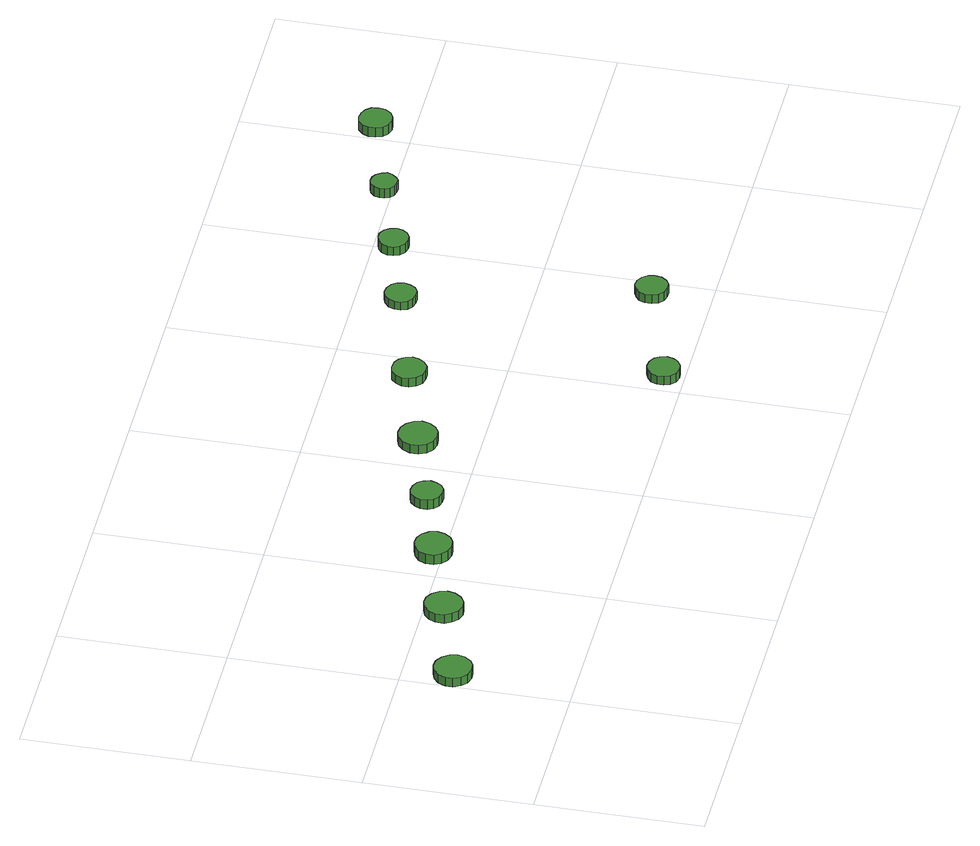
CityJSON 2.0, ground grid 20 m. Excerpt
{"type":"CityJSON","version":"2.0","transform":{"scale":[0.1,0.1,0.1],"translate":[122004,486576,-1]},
"CityObjects":{
"tree1":{"type":"SolitaryVegetationObject","attributes":{"function":"something"},"geometry":[{"type":"MultiSurface","lod":"1","boundaries":[[[0,1,2,3,4,5,6,7,8,9,10,11,12,13,14]],[[15,16,17,18,19,20,21,22,23,24,25,26,27,28,29]],[[0,29,28,1]],[[1,28,27,2]],[[2,27,26,3]],[[3,26,25,4]],[[4,25,24,5]],[[5,24,23,6]],[[6,23,22,7]],[[7,22,21,8]],[[8,21,20,9]],[[9,20,19,10]],[[10,19,18,11]],[[11,18,17,12]],[[12,17,16,13]],[[13,16,15,14]],[[14,15,29,0]]]}]},
"tree2":{"type":"SolitaryVegetationObject","attributes":{"function":"something"},"geometry":[{"type":"MultiSurface","lod":"1","boundaries":[[[30,31,32,33,34,35,36,37,38,39,40,41,42,43,44]],[[45,46,47,48,49,50,51,52,53,54,55,56,57,58,59]],[[30,59,58,31]],[[31,58,57,32]],[[32,57,56,33]],[[33,56,55,34]],[[34,55,54,35]],[[35,54,53,36]],[[36,53,52,37]],[[37,52,51,38]],[[38,51,50,39]],[[39,50,49,40]],[[40,49,48,41]],[[41,48,47,42]],[[42,47,46,43]],[[43,46,45,44]],[[44,45,59,30]]]}]},
"tree3":{"type":"SolitaryVegetationObject","attributes":{"function":"something"},"geometry":[{"type":"MultiSurface","lod":"1","boundaries":[[[60,61,62,63,64,65,66,67,68,69,70,71,72,73,74]],[[75,76,77,78,79,80,81,82,83,84,85,86,87,88,89]],[[60,89,88,61]],[[61,88,87,62]],[[62,87,86,63]],[[63,86,85,64]],[[64,85,84,65]],[[65,84,83,66]],[[66,83,82,67]],[[67,82,81,68]],[[68,81,80,69]],[[69,80,79,70]],[[70,79,78,71]],[[71,78,77,72]],[[72,77,76,73]],[[73,76,75,74]],[[74,75,89,60]]]}]},
"tree4":{"type":"SolitaryVegetationObject","attributes":{"function":"something"},"geometry":[{"type":"MultiSurface","lod":"1","boundaries":[[[90,91,92,93,94,95,96,97,98,99,100,101,102,103,104]],[[105,106,107,108,109,110,111,112,113,114,115,116,117,118,119]],[[90,119,118,91]],[[91,118,117,92]],[[92,117,116,93]],[[93,116,115,94]],[[94,115,114,95]],[[95,114,113,96]],[[96,113,112,97]],[[97,112,111,98]],[[98,111,110,99]],[[99,110,109,100]],[[100,109,108,101]],[[101,108,107,102]],[[102,107,106,103]],[[103,106,105,104]],[[104,105,119,90]]]}]},
"tree5":{"type":"SolitaryVegetationObject","attributes":{"function":"something"},"geometry":[{"type":"MultiSurface","lod":"1","boundaries":[[[120,121,122,123,124,125,126,127,128,129,130,131,132,133,134]],[[135,136,137,138,139,140,141,142,143,144,145,146,147,148,149]],[[120,149,148,121]],[[121,148,147,122]],[[122,147,146,123]],[[123,146,145,124]],[[124,145,144,125]],[[125,144,143,126]],[[126,143,142,127]],[[127,142,141,128]],[[128,141,140,129]],[[129,140,139,130]],[[130,139,138,131]],[[131,138,137,132]],[[132,137,136,133]],[[133,136,135,134]],[[134,135,149,120]]]}]},
"tree6":{"type":"SolitaryVegetationObject","attributes":{"function":"something"},"geometry":[{"type":"MultiSurface","lod":"1","boundaries":[[[150,151,152,153,154,155,156,157,158,159,160,161,162,163,164]],[[165,166,167,168,169,170,171,172,173,174,175,176,177,178,179]],[[150,179,178,151]],[[151,178,177,152]],[[152,177,176,153]],[[153,176,175,154]],[[154,175,174,155]],[[155,174,173,156]],[[156,173,172,157]],[[157,172,171,158]],[[158,171,170,159]],[[159,170,169,160]],[[160,169,168,161]],[[161,168,167,162]],[[162,167,166,163]],[[163,166,165,164]],[[164,165,179,150]]]}]},
"tree7":{"type":"SolitaryVegetationObject","attributes":{"function":"something"},"geometry":[{"type":"MultiSurface","lod":"1","boundaries":[[[180,181,182,183,184,185,186,187,188,189,190,191,192,193,194]],[[195,196,197,198,199,200,201,202,203,204,205,206,207,208,209]],[[180,209,208,181]],[[181,208,207,182]],[[182,207,206,183]],[[183,206,205,184]],[[184,205,204,185]],[[185,204,203,186]],[[186,203,202,187]],[[187,202,201,188]],[[188,201,200,189]],[[189,200,199,190]],[[190,199,198,191]],[[191,198,197,192]],[[192,197,196,193]],[[193,196,195,194]],[[194,195,209,180]]]}]},
"tree8":{"type":"SolitaryVegetationObject","attributes":{"function":"something"},"geometry":[{"type":"MultiSurface","lod":"1","boundaries":[[[210,211,212,213,214,215,216,217,218,219,220,221,222,223,224]],[[225,226,227,228,229,230,231,232,233,234,235,236,237,238,239]],[[210,239,238,211]],[[211,238,237,212]],[[212,237,236,213]],[[213,236,235,214]],[[214,235,234,215]],[[215,234,233,216]],[[216,233,232,217]],[[217,232,231,218]],[[218,231,230,219]],[[219,230,229,220]],[[220,229,228,221]],[[221,228,227,222]],[[222,227,226,223]],[[223,226,225,224]],[[224,225,239,210]]]}]},
"tree9":{"type":"SolitaryVegetationObject","attributes":{"function":"something"},"geometry":[{"type":"MultiSurface","lod":"1","boundaries":[[[240,241,242,243,244,245,246,247,248,249,250,251,252,253,254]],[[255,256,257,258,259,260,261,262,263,264,265,266,267,268,269]],[[240,269,268,241]],[[241,268,267,242]],[[242,267,266,243]],[[243,266,265,244]],[[244,265,264,245]],[[245,264,263,246]],[[246,263,262,247]],[[247,262,261,248]],[[248,261,260,249]],[[249,260,259,250]],[[250,259,258,251]],[[251,258,257,252]],[[252,257,256,253]],[[253,256,255,254]],[[254,255,269,240]]]}]},
"tree10":{"type":"SolitaryVegetationObject","attributes":{"function":"something"},"geometry":[{"type":"MultiSurface","lod":"1","boundaries":[[[270,271,272,273,274,275,276,277,278,279,280,281,282,283,284]],[[285,286,287,288,289,290,291,292,293,294,295,296,297,298,299]],[[270,299,298,271]],[[271,298,297,272]],[[272,297,296,273]],[[273,296,295,274]],[[274,295,294,275]],[[275,294,293,276]],[[276,293,292,277]],[[277,292,291,278]],[[278,291,290,279]],[[279,290,289,280]],[[280,289,288,281]],[[281,288,287,282]],[[282,287,286,283]],[[283,286,285,284]],[[284,285,299,270]]]}]},
"tree11":{"type":"SolitaryVegetationObject","attributes":{"function":"something"},"geometry":[{"type":"MultiSurface","lod":"1","boundaries":[[[300,301,302,303,304,305,306,307,308,309,310,311,312,313,314]],[[315,316,317,318,319,320,321,322,323,324,325,326,327,328,329]],[[300,329,328,301]],[[301,328,327,302]],[[302,327,326,303]],[[303,326,325,304]],[[304,325,324,305]],[[305,324,323,306]],[[306,323,322,307]],[[307,322,321,308]],[[308,321,320,309]],[[309,320,319,310]],[[310,319,318,311]],[[311,318,317,312]],[[312,317,316,313]],[[313,316,315,314]],[[314,315,329,300]]]}]},
"tree12":{"type":"SolitaryVegetationObject","attributes":{"function":"something"},"geometry":[{"type":"MultiSurface","lod":"1","boundaries":[[[330,331,332,333,334,335,336,337,338,339,340,341,342,343,344]],[[345,346,347,348,349,350,351,352,353,354,355,356,357,358,359]],[[330,359,358,331]],[[331,358,357,332]],[[332,357,356,333]],[[333,356,355,334]],[[334,355,354,335]],[[335,354,353,336]],[[336,353,352,337]],[[337,352,351,338]],[[338,351,350,339]],[[339,350,349,340]],[[340,349,348,341]],[[341,348,347,342]],[[342,347,346,343]],[[343,346,345,344]],[[344,345,359,330]]]}]}
},
"vertices":[
[46,141,17],[44,150,17],[38,158,17],[30,163,17],[21,164,17],[12,161,17],[5,155,17],[1,146,17],[1,137,17],[5,128,17],[12,122,17],[21,119,17],[30,120,17],[38,124,17],[44,132,17],[44,132,5],[38,124,5],[30,120,5],[21,119,5],[12,122,5],[5,128,5],[1,137,5],[1,146,5],[5,155,5],[12,161,5],[21,164,5],[30,163,5],[38,158,5],[44,150,5],[46,141,5],
[162,177,17],[160,186,17],[154,194,17],[146,199,17],[137,200,17],[128,197,17],[121,191,17],[117,182,17],[117,172,17],[121,164,17],[128,157,17],[137,154,17],[146,155,17],[154,160,17],[160,168,17],[160,168,5],[154,160,5],[146,155,5],[137,154,5],[128,157,5],[121,164,5],[117,172,5],[117,182,5],[121,191,5],[128,197,5],[137,200,5],[146,199,5],[154,194,5],[160,186,5],[162,177,5],
[269,212,18],[267,221,18],[261,229,18],[253,233,18],[244,234,18],[235,231,18],[228,225,18],[224,217,18],[224,207,18],[228,199,18],[235,193,18],[244,190,18],[253,191,18],[261,195,18],[267,203,18],[267,203,5],[261,195,5],[253,191,5],[244,190,5],[235,193,5],[228,199,5],[224,207,5],[224,217,5],[228,225,5],[235,231,5],[244,234,5],[253,233,5],[261,229,5],[267,221,5],[269,212,5],
[362,240,18],[360,248,18],[356,254,18],[349,258,18],[341,259,18],[334,257,18],[328,251,18],[325,244,18],[325,236,18],[328,229,18],[334,224,18],[341,222,18],[349,222,18],[356,226,18],[360,233,18],[360,233,5],[356,226,5],[349,222,5],[341,222,5],[334,224,5],[328,229,5],[325,236,5],[325,244,5],[328,251,5],[334,257,5],[341,259,5],[349,258,5],[356,254,5],[360,248,5],[362,240,5],
[472,273,17],[470,282,17],[464,290,17],[456,295,17],[446,296,17],[437,293,17],[430,287,17],[426,278,17],[426,268,17],[430,259,17],[437,253,17],[446,250,17],[456,251,17],[464,256,17],[470,264,17],[470,264,5],[464,256,5],[456,251,5],[446,250,5],[437,253,5],[430,259,5],[426,268,5],[426,278,5],[430,287,5],[437,293,5],[446,296,5],[456,295,5],[464,290,5],[470,282,5],[472,273,5],
[649,25,18],[647,33,18],[643,39,18],[636,43,18],[628,44,18],[620,41,18],[614,36,18],[611,29,18],[611,21,18],[614,14,18],[620,8,18],[628,6,18],[636,7,18],[643,11,18],[647,17,18],[647,17,6],[643,11,6],[636,7,6],[628,6,6],[620,8,6],[614,14,6],[611,21,6],[611,29,6],[614,36,6],[620,41,6],[628,44,6],[636,43,6],[643,39,6],[647,33,6],[649,25,6],
[589,309,17],[587,317,17],[582,324,17],[575,328,17],[566,329,17],[558,327,17],[552,321,17],[548,313,17],[548,305,17],[552,297,17],[558,291,17],[566,289,17],[575,289,17],[582,294,17],[587,301,17],[587,301,5],[582,294,5],[575,289,5],[566,289,5],[558,291,5],[552,297,5],[548,305,5],[548,313,5],[552,321,5],[558,327,5],[566,329,5],[575,328,5],[582,324,5],[587,317,5],[589,309,5],
[798,71,17],[797,78,17],[792,85,17],[785,89,17],[777,90,17],[770,87,17],[764,82,17],[761,75,17],[761,67,17],[764,59,17],[770,54,17],[777,52,17],[785,52,17],[792,56,17],[797,63,17],[797,63,5],[792,56,5],[785,52,5],[777,52,5],[770,54,5],[764,59,5],[761,67,5],[761,75,5],[764,82,5],[770,87,5],[777,90,5],[785,89,5],[792,85,5],[797,78,5],[798,71,5],
[725,348,17],[723,356,17],[719,362,17],[712,366,17],[704,367,17],[697,364,17],[691,359,17],[688,352,17],[688,344,17],[691,337,17],[697,332,17],[704,330,17],[712,330,17],[719,334,17],[723,341,17],[723,341,6],[719,334,6],[712,330,6],[704,330,6],[697,332,6],[691,337,6],[688,344,6],[688,352,6],[691,359,6],[697,364,6],[704,367,6],[712,366,6],[719,362,6],[723,356,6],[725,348,6],
[822,377,19],[820,385,19],[816,391,19],[809,395,19],[802,395,19],[795,393,19],[789,388,19],[786,381,19],[786,374,19],[789,367,19],[795,362,19],[802,360,19],[809,360,19],[816,364,19],[820,370,19],[820,370,7],[816,364,7],[809,360,7],[802,360,7],[795,362,7],[789,367,7],[786,374,7],[786,381,7],[789,388,7],[795,393,7],[802,395,7],[809,395,7],[816,391,7],[820,385,7],[822,377,7],
[918,409,23],[916,415,23],[912,421,23],[907,424,23],[900,425,23],[894,423,23],[889,418,23],[887,412,23],[887,406,23],[889,400,23],[894,396,23],[900,394,23],[907,394,23],[912,398,23],[916,403,23],[916,403,10],[912,398,10],[907,394,10],[900,394,10],[894,396,10],[889,400,10],[887,406,10],[887,412,10],[889,418,10],[894,423,10],[900,425,10],[907,424,10],[912,421,10],[916,415,10],[918,409,10],
[1031,443,27],[1030,451,27],[1025,457,27],[1018,461,27],[1010,462,27],[1002,460,27],[996,454,27],[993,447,27],[993,439,27],[996,431,27],[1002,426,27],[1010,423,27],[1018,424,27],[1025,428,27],[1030,435,27],[1030,435,14],[1025,428,14],[1018,424,14],[1010,423,14],[1002,426,14],[996,431,14],[993,439,14],[993,447,14],[996,454,14],[1002,460,14],[1010,462,14],[1018,461,14],[1025,457,14],[1030,451,14],[1031,443,14]
]}
